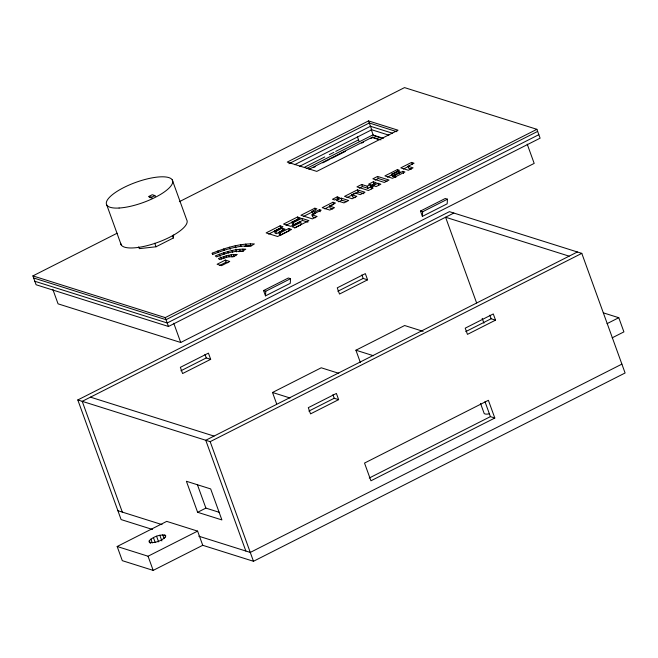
<?xml version="1.0" encoding="UTF-8"?>
<svg xmlns="http://www.w3.org/2000/svg" width="658" height="658" viewBox="0 0 658 658"><rect width="100%" height="100%" fill="white"/><g stroke="black" fill="none" stroke-linecap="round" stroke-linejoin="round"><path stroke-width="0.99" d="M265.487 295.87L265.766 291.247L290.548 278.696L290.26 283.318L265.487 295.87L263.562 290.556L288.336 278.005L290.548 278.696M422.395 216.367L422.675 211.744L447.456 199.193L447.169 203.816L422.395 216.367L420.47 211.054L445.244 198.494L447.456 199.193M138.69 246.873L139.332 248.642L156.028 246.775L173.367 237.99L173.646 235.021M149.325 540.58L148.996 541.805L149.95 542.57C155.502 543.064 161.44 540.876 165.446 537.027L165.775 535.801L164.821 535.036C159.269 534.543 153.33 536.731 149.325 540.58L150.345 543.418M151.036 197.828L149.276 197.277L148.955 196.388L152.253 194.719L154.901 195.549L155.222 196.438M148.955 196.388L151.603 197.227L154.901 195.549M179.354 201.693L404.522 87.604L536.895 129.313L540.103 138.172L168.473 326.475L36.108 284.758L32.9 275.899L117.108 233.228M368.521 120.907L287.242 162.09L316.769 171.393L398.049 130.21L368.521 120.907L371.729 129.766L388.878 135.17M288.911 163.719L369.278 122.997L396.906 131.699M294.661 164.681L370.462 126.278L392.374 133.179M299.579 166.326L371.729 129.766M304.703 167.132L324.764 156.966M329.321 154.655L333.886 152.343M335.703 151.422L358.503 139.866M306.422 168.588L372.798 134.956L383.417 138.303M308.98 169.312L372.428 137.16L380.982 139.858M313.669 167.453L315.486 166.54M322.733 162.863L329.987 159.187M331.796 158.274L345.392 151.381M361.711 143.115L363.52 142.194M370.775 138.525L372.584 137.604L379.238 139.702M274.37 231.073L275.801 231.526L282.241 228.268L282.998 230.358L276.557 233.623L275.126 233.171L274.37 231.073L282.956 226.722L280.086 225.817L266.128 232.891L277.602 236.51L291.56 229.436L288.689 228.532L280.102 232.883L278.671 232.43L279.428 234.528L280.859 234.98L289.446 230.629L288.689 228.532M307.919 222.149L302.54 220.455L293.953 224.806L292.514 224.353L291.757 222.264L300.344 217.913L297.482 217.008L283.524 224.082L290.696 226.336L299.283 221.985L300.714 222.437L301.471 224.534M314.442 213.973L312.756 213.439L311.999 211.35L316.934 208.849L314.869 208.199L300.912 215.265L312.386 218.884L317.107 216.49L311.95 214.862L312.706 216.959L315.289 217.765M337.2 196.882L332.479 199.275L334.774 199.999L339.495 197.606L337.2 196.882L337.957 198.971M359.284 188.172L362.435 186.576L367.945 188.303L370.947 186.782L370.191 184.692L367.189 186.214L361.678 184.479L356.957 186.872L368.431 190.491L373.152 188.098L371.087 187.44L371.589 188.838M377.569 176.426L372.847 178.82L384.313 182.439L389.043 180.045L377.569 176.426L378.325 178.524L386.929 181.23M268.637 234.1L280.843 227.915L280.086 225.817M286.024 225.291L298.239 219.098L297.482 217.008M303.42 216.474L313.882 211.177M375.175 180.119L378.325 178.524M329.452 206.086L335.465 203.042L332.94 202.245L322.206 207.681L329.781 210.067L334.503 207.673L329.452 206.086L330.209 208.183L332.734 208.973M341.099 198.107L336.378 200.501L343.953 202.886L348.674 200.493L341.099 198.107L341.856 200.205L346.593 201.693M351.783 194.768L355.221 193.033L360.271 194.62L364.993 192.226L357.417 189.841L344.537 196.372L352.112 198.757L356.833 196.364L351.783 194.768L352.54 196.865L355.065 197.663M370.133 185.877L376.294 182.735L373.308 181.789L368.587 184.182L370.191 184.692M394.858 175.612L392.448 176.27L391.691 174.173L399.422 170.257L397.358 169.608L384.905 175.916L392.472 178.302L404.925 171.993L402.861 171.343L395.137 175.258L394.216 174.97L394.973 177.06L395.894 177.347L395.137 175.258M408.042 166.268L414.055 163.225L411.53 162.427L400.796 167.864L408.363 170.249L413.092 167.856L408.042 166.268L408.799 168.358L411.324 169.155M291.757 222.264L293.188 222.717L301.783 218.366L308.947 220.627L294.998 227.693L292.127 226.788L300.714 222.437M311.999 211.35L314.524 212.147L319.459 209.639L321.178 210.182L311.95 214.862M391.691 174.173L392.382 174.386L398.394 171.343L400.228 171.919L394.216 174.97M324.756 208.874L333.696 204.334L332.94 202.245M338.714 201.8L341.856 200.205M347.013 197.589L358.174 191.939L363.858 193.723M387.439 177.109L392.777 174.403M403.338 169.048L409.605 165.882M278.671 232.43L285.111 229.165L282.241 228.268M225.349 260.083L217.091 264.269L221.499 265.659L229.757 261.473L225.349 260.083L226.105 262.18L227.874 262.731M371.087 187.44L374.089 185.918L376.154 186.568L380.883 184.174L377.898 183.237L373.176 185.63L371.564 185.128L372.329 187.217M219.501 265.528L226.105 262.18M294.603 228.013L300.616 224.97M32.9 275.899L165.265 317.608L536.895 129.313M537.652 131.403L166.022 319.706L33.657 277.989M538.836 134.684L167.214 322.979L34.841 281.27M52.837 289.388L58.06 303.84L180.728 342.489L534.181 163.398L527.206 144.135M152.483 529.46L121.105 519.573L77.808 399.949L449.43 211.654L581.795 253.363L625.1 372.987L253.478 561.282L202.491 545.219M453.839 213.044L82.217 401.339L122.314 512.105M180.901 370.783L206.258 357.936L210.675 359.326L208.43 353.124L180.35 367.345L182.595 373.547L210.675 359.326M337.809 291.28L363.167 278.433L367.583 279.823L365.338 273.621L337.258 287.842L339.503 294.044L367.583 279.823M276.64 403.88L272.511 392.472L321.236 367.789L338.755 373.308M360.395 362.566L355.92 350.212L404.645 325.521L423.135 331.352M577.387 251.973L205.765 440.268L245.853 551.034M77.808 399.949L210.173 441.658L581.795 253.363M308.857 411.102L334.215 398.255L338.631 399.645L336.386 393.443L308.306 407.672L310.551 413.874L338.631 399.645M465.765 331.599L491.123 318.752L495.532 320.142L493.286 313.94L465.214 328.161L467.46 334.371L495.532 320.142M117.165 546.494L166.721 521.383L197.606 531.113L202.738 545.293L153.182 570.396L122.298 560.665L117.165 546.494L148.05 556.224L197.606 531.113M197.622 512.286L221.894 519.927L210.667 488.919L186.403 481.269L197.622 512.286L205.888 508.099L219.476 512.385M607.063 323.646L618.775 317.707L623.907 331.887L612.195 337.825M369.253 478.021L490.399 416.637L494.808 418.027L488.392 400.303L364.524 463.076L370.939 480.792L494.808 418.027M621.892 364.121L250.27 552.424L198.79 536.204M212.189 253.223C225.562 247.86 239.816 243.345 254.391 243.921L251.175 245.886C238.114 245.376 225.34 249.423 213.356 254.227L212.189 253.223L212.69 254.621M219.418 254.268L215.306 255.904L216.474 256.908C224.748 253.585 233.565 250.797 242.58 251.15L245.804 249.176C236.757 248.757 227.874 251.282 219.418 254.268L220.183 256.365M220.956 257.574L218.423 258.578L219.591 259.581L227.438 257.056L233.985 256.406L237.209 254.432L231.081 254.819L226.13 255.904L220.956 257.574L221.466 258.964M244.431 246.462L251.085 245.903L250.328 243.814M238.451 251.644L242.786 251.241M373.341 135.556L380.159 137.703M569.129 256.159L445.581 217.23L476.614 302.943M420.47 211.054L422.675 211.744M603.337 312.846L618.775 317.707M263.562 290.556L265.766 291.247M355.92 350.212L373.44 355.731M272.511 392.472L290.03 397.991M90.475 397.152L214.023 436.09M117.897 510.707L162.024 524.615M489.84 315.207L491.123 318.752M482.191 318.357L483.934 323.168M411.53 162.427L412.286 164.516M402.861 171.343L403.625 173.432M484.995 401.717L490.399 416.637M398.394 171.343L399.151 173.441M397.358 169.608L398.115 171.697M480.537 403.428L483.934 412.813A8.908 2.722 -19.9 0 0 489.486 413.816M392.382 174.386L393.139 176.484M371.17 129.387L373.415 135.589M372.428 137.16L372.584 137.604M377.898 183.237L378.654 185.334M357.393 136.658L358.997 141.092M373.308 181.789L374.065 183.886M367.189 186.214L367.945 188.303M361.678 184.479L362.435 186.576M357.417 189.841L358.174 191.939M361.884 274.888L363.167 278.433M319.459 209.639L320.216 211.736M314.869 208.199L315.626 210.289M314.524 212.147L315.026 213.537M301.783 218.366L302.54 220.455M293.188 222.717L293.953 224.806M280.102 232.883L280.859 234.98M275.801 231.526L276.557 233.623M332.932 394.71L334.215 398.255M245.705 244.093L246.47 246.191M242.868 249.102L243.624 251.191M240.622 244.768L241.132 246.166M239.528 249.308L240.285 251.397M235.186 245.821L235.942 247.918M235.852 249.793L236.609 251.891M235.399 254.391L235.909 255.781M231.92 250.55L232.685 252.647M233.343 254.514L234.1 256.612L231.838 256.908L231.081 254.819M229.502 247.227L230.267 249.316M227.816 251.562L228.326 252.96M228.663 255.279L229.165 256.678M223.695 248.954L224.205 250.344M226.13 255.904L226.64 257.303M223.621 252.812L224.131 254.21M223.547 256.678L224.049 258.068M217.88 250.961L218.39 252.359M172.232 179.848L186.666 219.723A35.137 10.742 -19.9 0 1 157.196 242.572A35.137 10.742 -19.9 0 1 120.71 243.32M172.404 235.334L173.367 237.99M151.603 197.227L151.916 198.107M204.975 354.391L206.258 357.936M154.745 243.23L156.028 246.775M173.753 323.226L180.728 342.489M165.265 317.608L168.473 326.475M210.173 441.658L253.478 561.282M106.793 205.049L121.22 244.924M197.375 484.601L205.888 508.099M164.821 535.036L165.503 536.928M162.732 534.847L164.097 538.622M159.836 535.258L161.884 540.925M156.563 536.204L158.611 541.879M153.413 537.553L155.124 542.274M150.871 539.091L152.237 542.866M148.05 556.224L153.182 570.396M119.098 208.027A35.137 10.742 -19.9 0 0 172.437 183.335A35.137 10.742 -19.9 0 0 127.002 185.992A35.137 10.742 -19.9 0 0 119.098 208.027"/></g></svg>
